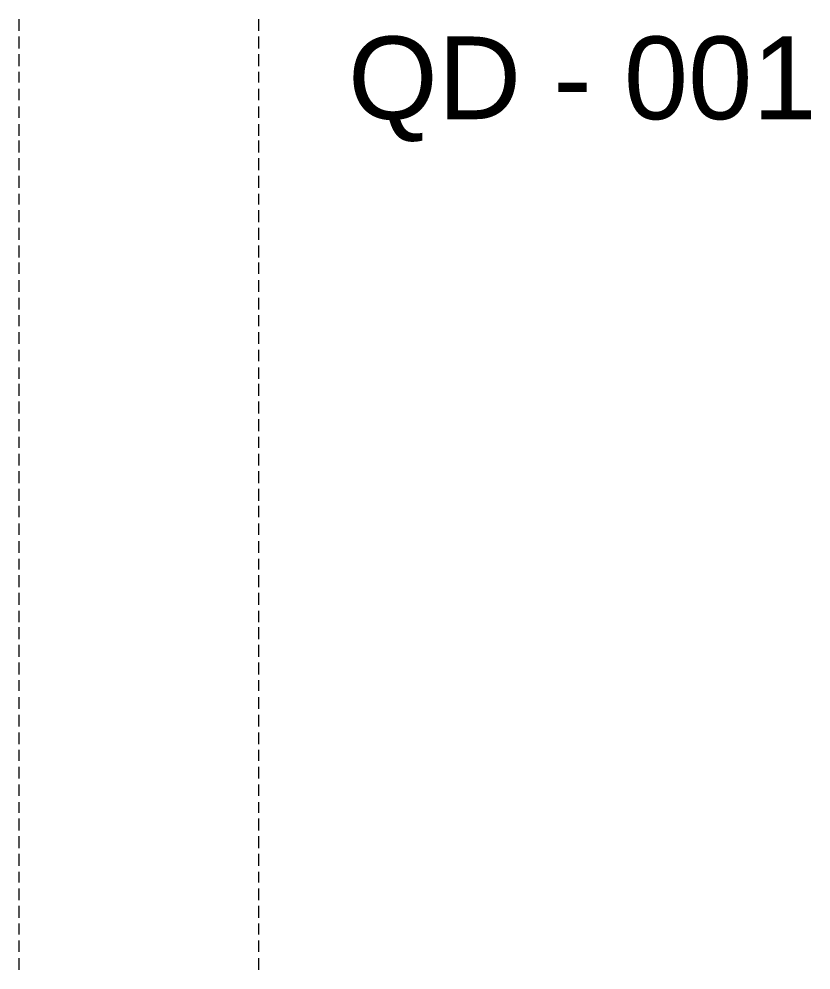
# Model space of a CAD drawing. Header units: millimetres. Extents: x 50 to 186, y -32 to 33.
# Drawn here: x 120.965 to 123.85, y 14.868 to 18.333 of the extents above; entities that cross this region are included whole.
import ezdxf

# ---------------------------------------------------------------- set-up
doc = ezdxf.new("R2010")
doc.units = ezdxf.units.MM
doc.layers.add('Prumada Eletrica', color=40, linetype='Continuous', lineweight=30)
doc.styles.add('Arial0', font='arial.ttf', dxfattribs={"height": 3.14658})

msp = doc.modelspace()

# ---------------------------------------------------------------- linework, layer by layer
at = {"layer": 'Prumada Eletrica', "color": 6, "linetype": 'Continuous', "lineweight": 20, "true_color": 0x000006}
for points in [[(120.9649, 18.29), (120.9649, 18.3333), (120.9649, 18.3333)], [(121.8379, 18.3333), (121.8379, 18.29), (121.8379, 18.29)], [(120.9649, 18.2257), (120.9649, 18.269), (120.9649, 18.269)], [(121.8379, 18.269), (121.8379, 18.2257), (121.8379, 18.2257)], [(120.9649, 18.1615), (120.9649, 18.2048), (120.9649, 18.2048)], [(121.8379, 18.2048), (121.8379, 18.1615), (121.8379, 18.1615)], [(120.9649, 18.1014), (120.9649, 18.1405), (120.9649, 18.1405)], [(121.8379, 18.1405), (121.8379, 18.1014), (121.8379, 18.1014)], [(120.9649, 18.0372), (120.9649, 18.0791), (120.9649, 18.0791)], [(121.8379, 18.0791), (121.8379, 18.0372), (121.8379, 18.0372)], [(120.9649, 17.9729), (120.9649, 18.0148), (120.9649, 18.0148)], [(121.8379, 18.0148), (121.8379, 17.9729), (121.8379, 17.9729)], [(120.9649, 17.9073), (120.9649, 17.9506), (120.9649, 17.9506)], [(121.8379, 17.9506), (121.8379, 17.9073), (121.8379, 17.9073)], [(120.9649, 17.8472), (120.9649, 17.8905), (120.9649, 17.8905)], [(121.8379, 17.8905), (121.8379, 17.8472), (121.8379, 17.8472)], [(120.9649, 17.783), (120.9649, 17.8263), (120.9649, 17.8263)], [(121.8379, 17.8263), (121.8379, 17.783), (121.8379, 17.783)], [(120.9649, 17.7187), (120.9649, 17.762), (120.9649, 17.762)], [(121.8379, 17.762), (121.8379, 17.7187), (121.8379, 17.7187)], [(120.9649, 17.6573), (120.9649, 17.6964), (120.9649, 17.6964)], [(121.8379, 17.6964), (121.8379, 17.6573), (121.8379, 17.6573)], [(120.9649, 17.593), (120.9649, 17.6363), (120.9649, 17.6363)], [(121.8379, 17.6363), (121.8379, 17.593), (121.8379, 17.593)], [(120.9649, 17.5288), (120.9649, 17.5721), (120.9649, 17.5721)], [(121.8379, 17.5721), (121.8379, 17.5288), (121.8379, 17.5288)], [(120.9649, 17.4645), (120.9649, 17.5078), (120.9649, 17.5078)], [(121.8379, 17.5078), (121.8379, 17.4645), (121.8379, 17.4645)], [(120.9649, 17.4044), (120.9649, 17.4463), (120.9649, 17.4463)], [(121.8379, 17.4463), (121.8379, 17.4044), (121.8379, 17.4044)], [(120.9649, 17.3388), (120.9649, 17.3821), (120.9649, 17.3821)], [(121.8379, 17.3821), (121.8379, 17.3388), (121.8379, 17.3388)], [(120.9649, 17.2745), (120.9649, 17.3178), (120.9649, 17.3178)], [(121.8379, 17.3178), (121.8379, 17.2745), (121.8379, 17.2745)], [(120.9649, 17.2145), (120.9649, 17.2536), (120.9649, 17.2536)], [(121.8379, 17.2536), (121.8379, 17.2145), (121.8379, 17.2145)], [(120.9649, 17.1502), (120.9649, 17.1921), (120.9649, 17.1921)], [(121.8379, 17.1921), (121.8379, 17.1502), (121.8379, 17.1502)], [(120.9649, 17.086), (120.9649, 17.1279), (120.9649, 17.1279)], [(121.8379, 17.1279), (121.8379, 17.086), (121.8379, 17.086)], [(120.9649, 17.0217), (120.9649, 17.0636), (120.9649, 17.0636)], [(121.8379, 17.0636), (121.8379, 17.0217), (121.8379, 17.0217)], [(120.9649, 16.9603), (120.9649, 17.0036), (120.9649, 17.0036)], [(121.8379, 17.0036), (121.8379, 16.9603), (121.8379, 16.9603)], [(120.9649, 16.896), (120.9649, 16.9393), (120.9649, 16.9393)], [(121.8379, 16.9393), (121.8379, 16.896), (121.8379, 16.896)], [(120.9649, 16.8318), (120.9649, 16.8751), (120.9649, 16.8751)], [(121.8379, 16.8751), (121.8379, 16.8318), (121.8379, 16.8318)], [(120.9649, 16.7703), (120.9649, 16.8108), (120.9649, 16.8108)], [(121.8379, 16.8108), (121.8379, 16.7703), (121.8379, 16.7703)], [(120.9649, 16.7061), (120.9649, 16.7494), (120.9649, 16.7494)], [(121.8379, 16.7494), (121.8379, 16.7061), (121.8379, 16.7061)], [(120.9649, 16.6418), (120.9649, 16.6851), (120.9649, 16.6851)], [(121.8379, 16.6851), (121.8379, 16.6418), (121.8379, 16.6418)], [(120.9649, 16.5776), (120.9649, 16.6209), (120.9649, 16.6209)], [(121.8379, 16.6209), (121.8379, 16.5776), (121.8379, 16.5776)], [(120.9649, 16.5175), (120.9649, 16.5594), (120.9649, 16.5594)], [(121.8379, 16.5594), (121.8379, 16.5175), (121.8379, 16.5175)], [(120.9649, 16.4533), (120.9649, 16.4952), (120.9649, 16.4952)], [(121.8379, 16.4952), (121.8379, 16.4533), (121.8379, 16.4533)], [(120.9649, 16.3876), (120.9649, 16.4309), (120.9649, 16.4309)], [(121.8379, 16.4309), (121.8379, 16.3876), (121.8379, 16.3876)], [(120.9649, 16.3275), (120.9649, 16.3667), (120.9649, 16.3667)], [(121.8379, 16.3667), (121.8379, 16.3275), (121.8379, 16.3275)], [(120.9649, 16.2633), (120.9649, 16.3066), (120.9649, 16.3066)], [(121.8379, 16.3066), (121.8379, 16.2633), (121.8379, 16.2633)], [(120.9649, 16.199), (120.9649, 16.2423), (120.9649, 16.2423)], [(121.8379, 16.2423), (121.8379, 16.199), (121.8379, 16.199)], [(120.9649, 16.1348), (120.9649, 16.1767), (120.9649, 16.1767)], [(121.8379, 16.1767), (121.8379, 16.1348), (121.8379, 16.1348)], [(120.9649, 16.0733), (120.9649, 16.1166), (120.9649, 16.1166)], [(121.8379, 16.1166), (121.8379, 16.0733), (121.8379, 16.0733)], [(120.9649, 16.0091), (120.9649, 16.0524), (120.9649, 16.0524)], [(121.8379, 16.0524), (121.8379, 16.0091), (121.8379, 16.0091)], [(120.9649, 15.9448), (120.9649, 15.9881), (120.9649, 15.9881)], [(121.8379, 15.9881), (121.8379, 15.9448), (121.8379, 15.9448)], [(120.9649, 15.8848), (120.9649, 15.9239), (120.9649, 15.9239)], [(121.8379, 15.9239), (121.8379, 15.8848), (121.8379, 15.8848)], [(120.9649, 15.8191), (120.9649, 15.8624), (120.9649, 15.8624)], [(121.8379, 15.8624), (121.8379, 15.8191), (121.8379, 15.8191)], [(120.9649, 15.7549), (120.9649, 15.7982), (120.9649, 15.7982)], [(121.8379, 15.7982), (121.8379, 15.7549), (121.8379, 15.7549)], [(120.9649, 15.6906), (120.9649, 15.7339), (120.9649, 15.7339)], [(121.8379, 15.7339), (121.8379, 15.6906), (121.8379, 15.6906)], [(120.9649, 15.6306), (120.9649, 15.6697), (120.9649, 15.6697)], [(121.8379, 15.6697), (121.8379, 15.6306), (121.8379, 15.6306)], [(120.9649, 15.5663), (120.9649, 15.6082), (120.9649, 15.6082)], [(121.8379, 15.6082), (121.8379, 15.5663), (121.8379, 15.5663)], [(120.9649, 15.5021), (120.9649, 15.544), (120.9649, 15.544)], [(121.8379, 15.544), (121.8379, 15.5021), (121.8379, 15.5021)], [(120.9649, 15.4406), (120.9649, 15.4797), (120.9649, 15.4797)], [(121.8379, 15.4797), (121.8379, 15.4406), (121.8379, 15.4406)], [(120.9649, 15.3764), (120.9649, 15.4197), (120.9649, 15.4197)], [(121.8379, 15.4197), (121.8379, 15.3764), (121.8379, 15.3764)], [(120.9649, 15.3121), (120.9649, 15.3554), (120.9649, 15.3554)], [(121.8379, 15.3554), (121.8379, 15.3121), (121.8379, 15.3121)], [(120.9649, 15.2479), (120.9649, 15.2912), (120.9649, 15.2912)], [(121.8379, 15.2912), (121.8379, 15.2479), (121.8379, 15.2479)], [(120.9649, 15.1864), (120.9649, 15.2255), (120.9649, 15.2255)], [(121.8379, 15.2255), (121.8379, 15.1864), (121.8379, 15.1864)], [(120.9649, 15.1221), (120.9649, 15.1654), (120.9649, 15.1654)], [(121.8379, 15.1654), (121.8379, 15.1221), (121.8379, 15.1221)], [(120.9649, 15.0579), (120.9649, 15.1012), (120.9649, 15.1012)], [(121.8379, 15.1012), (121.8379, 15.0579), (121.8379, 15.0579)], [(120.9649, 14.9978), (120.9649, 15.0369), (120.9649, 15.0369)], [(121.8379, 15.0369), (121.8379, 14.9978), (121.8379, 14.9978)], [(120.9649, 14.9336), (120.9649, 14.9755), (120.9649, 14.9755)], [(121.8379, 14.9755), (121.8379, 14.9336), (121.8379, 14.9336)], [(120.9649, 14.8679), (120.9649, 14.9112), (120.9649, 14.9112)], [(121.8379, 14.9112), (121.8379, 14.8679), (121.8379, 14.8679)]]:
    msp.add_lwpolyline(points, dxfattribs=at)

# ---------------------------------------------------------------- texts
at = {"layer": 'Prumada Eletrica', "color": 6, "true_color": 0x000006, "style": 'Arial0'}
msp.add_text('QD - 001', height=0.30131, dxfattribs=at).set_placement((122.1634, 17.9683))

doc.saveas('drawing.dxf')
